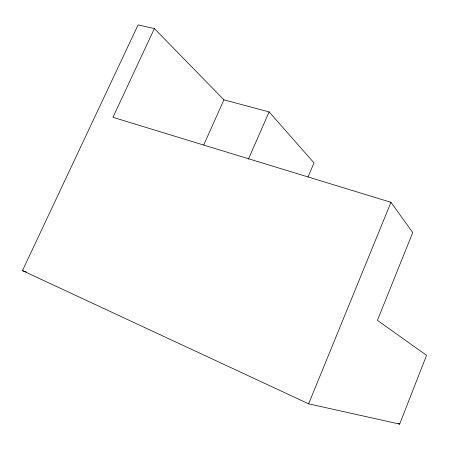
<?xml version="1.0" encoding="UTF-8"?>
<svg xmlns="http://www.w3.org/2000/svg" width="449" height="449" viewBox="0 0 449 449"><rect width="100%" height="100%" fill="white"/><g stroke="black" fill="none" stroke-linecap="round" stroke-linejoin="round"><path stroke-width="0.67" d="M399.666 424.109L426.55 355.333L377.424 320.356L412.738 232.56L390.967 202.308L112.935 117.307L154.389 28.568L138.09 24.891L22.45 270.64L308.643 403.831L399.666 424.109L398.386 423.53M308.643 403.831L390.967 202.308M307.975 177.046L314.008 162.875L269.114 111.913L223.933 99.841L154.389 28.568M248.42 159.131L269.114 111.913M203.717 144.976L223.933 99.841M22.45 270.64L26.424 272.021"/></g></svg>
